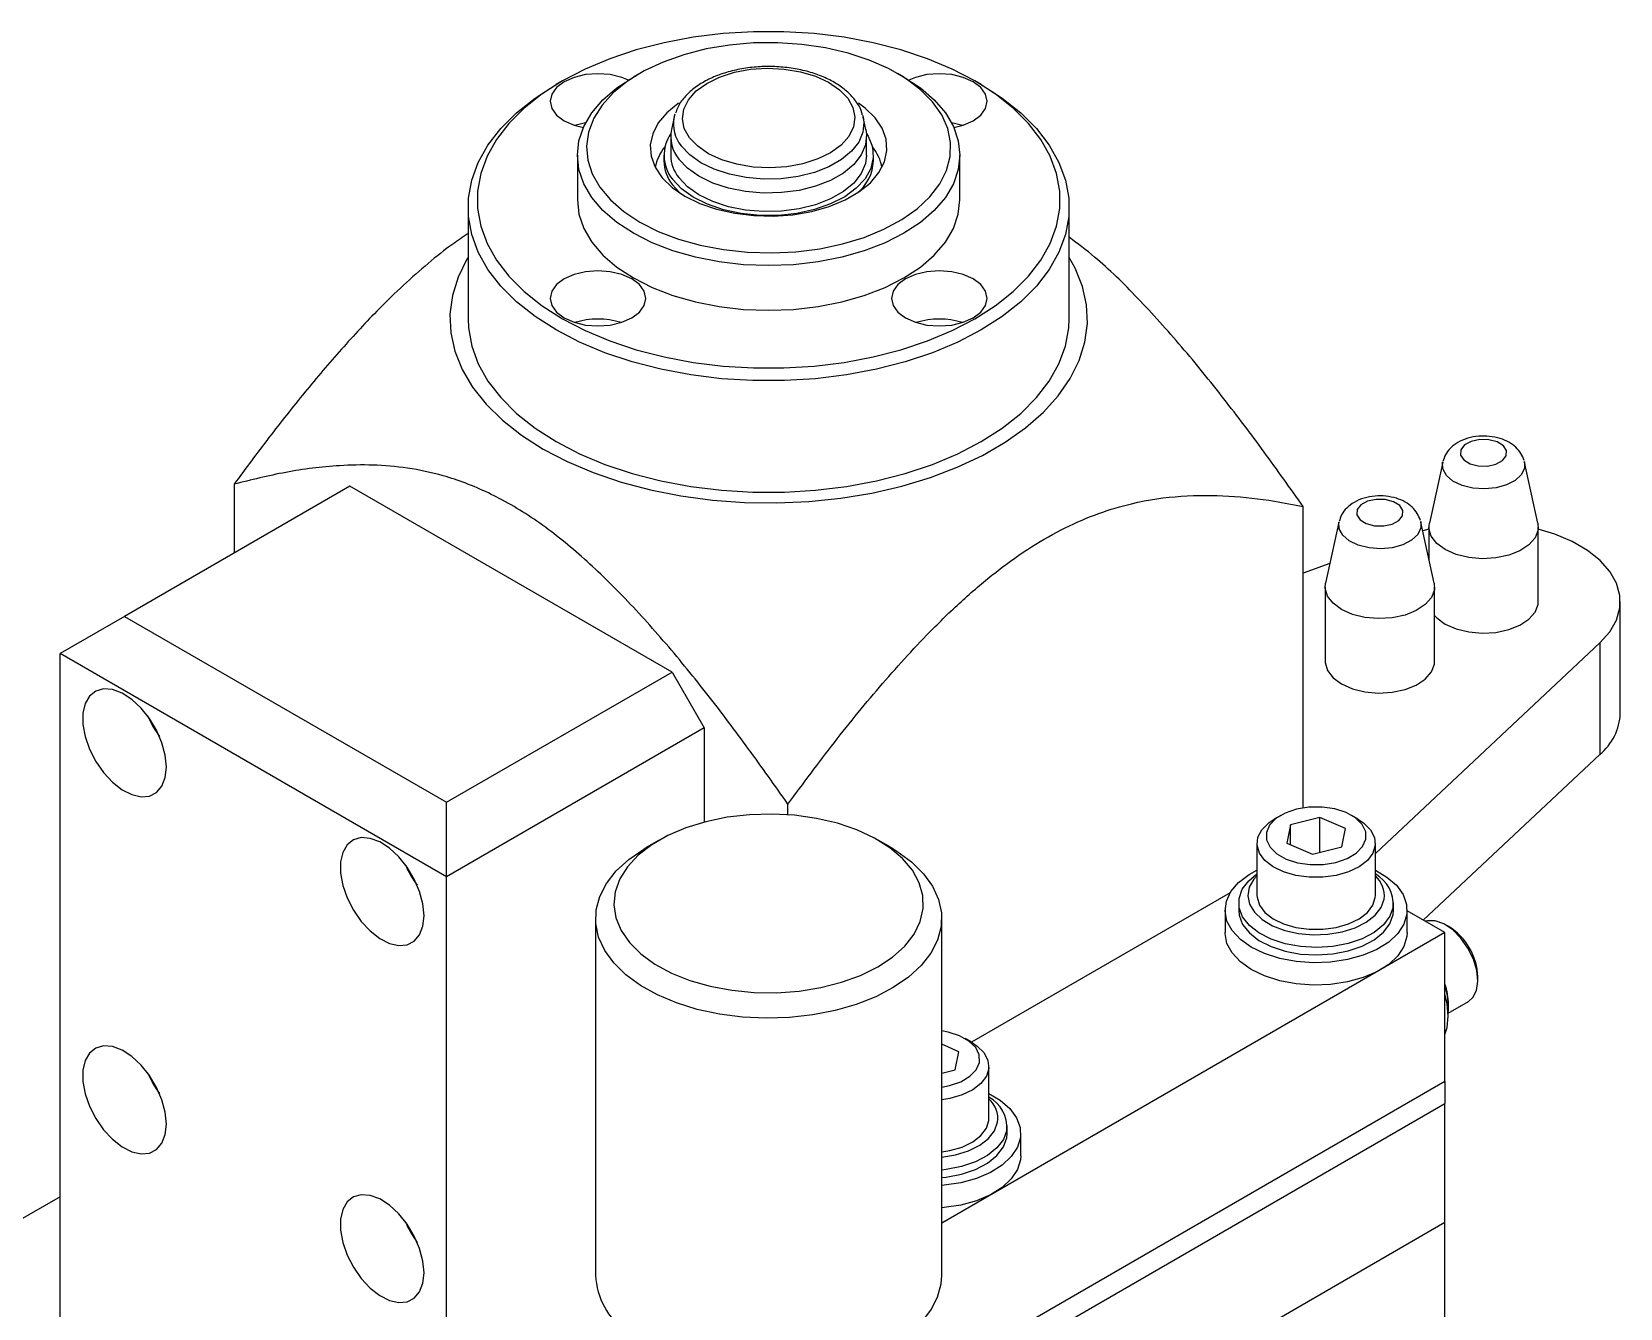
# Model space of a CAD drawing. Extents: x -13768 to 18086, y -10615 to 1188.
# Drawn here: x 162.6 to 246.3, y -1322.3 to -1255.1 of the extents above; entities that cross this region are included whole.
import ezdxf

# ---------------------------------------------------------------- set-up
doc = ezdxf.new("R2010")
doc.units = 0
doc.header["$LTSCALE"] = 7.5
doc.header["$MEASUREMENT"] = 0
doc.layers.add('FI', color=1, linetype='CONTINUOUS')

msp = doc.modelspace()

# ---------------------------------------------------------------- linework, layer by layer
at = {"layer": 'FI'}
for p, q in [((190.58743, -1257.68001), (190.24797, -1257.87604)), ((194.66103, -1257.2873), (194.32156, -1257.48334)), ((208.57915, -1257.48334), (208.23969, -1257.2873)), ((212.65275, -1257.87604), (212.31328, -1257.68001)), ((196.47116, -1259.6004), (196.33061, -1260.24618)), ((206.40186, -1259.49026), (206.42956, -1259.6004)), ((206.57011, -1260.24618), (206.42956, -1259.6004)), ((195.98582, -1261.14677), (195.97295, -1261.16338)), ((196.29036, -1260.61752), (196.29036, -1261.59737)), ((206.61036, -1261.59737), (206.61036, -1260.61752)), ((206.92776, -1261.16338), (206.91489, -1261.14677)), ((191.37036, -1261.59737), (191.37036, -1263.949)), ((195.93036, -1261.59737), (195.93036, -1261.89836)), ((206.97036, -1261.89836), (206.97036, -1261.59737)), ((211.53036, -1263.949), (211.53036, -1261.59737)), ((196.77023, -1263.58802), (196.38452, -1263.16415)), ((185.61036, -1264.34094), (185.61036, -1270.22004)), ((217.29036, -1270.22004), (217.29036, -1264.34094)), ((236.96845, -1277.76983), (236.26747, -1280.99062)), ((241.26957, -1277.72214), (241.28156, -1277.76983)), ((241.98254, -1280.99062), (241.28156, -1277.76983)), ((173.27922, -1278.93224), (173.27922, -1282.56508)), ((179.38863, -1279.0382), (167.50923, -1285.89603)), ((196.35919, -1288.8351), (179.38863, -1279.0382)), ((229.62149, -1295.98625), (229.62149, -1280.10787)), ((231.50393, -1280.92443), (230.80295, -1284.14522)), ((235.80505, -1280.87674), (235.81704, -1280.92443)), ((236.51802, -1284.14522), (235.81704, -1280.92443)), ((236.24501, -1281.30781), (235.91955, -1281.39545)), ((236.24501, -1281.19788), (236.24501, -1282.89081)), ((242.00501, -1285.11728), (242.00501, -1281.19788)), ((231.02697, -1283.1159), (229.62149, -1283.61593)), ((230.78049, -1284.35248), (230.78049, -1288.27188)), ((236.54049, -1288.27188), (236.54049, -1284.35248)), ((246.32501, -1290.99637), (246.32501, -1285.11728)), ((167.50923, -1285.89603), (164.11512, -1287.85572)), ((167.50923, -1285.89603), (184.47979, -1295.69293)), ((233.42031, -1298.38356), (245.25452, -1287.29795)), ((245.25452, -1287.29795), (245.25452, -1293.17704)), ((184.47979, -1299.612), (164.11512, -1287.85572)), ((164.11512, -1351.74188), (164.11512, -1287.85572)), ((184.47979, -1295.69293), (196.35919, -1288.8351)), ((196.35919, -1288.8351), (198.05624, -1291.77448)), ((198.05624, -1291.77448), (184.47979, -1299.612)), ((198.05624, -1291.77448), (198.05624, -1296.73619)), ((235.94735, -1301.89546), (245.25452, -1293.17704)), ((184.47979, -1299.612), (184.47979, -1295.69293)), ((202.46859, -1296.34617), (202.46859, -1295.7829)), ((228.43325, -1296.38156), (228.09378, -1296.57759)), ((230.49754, -1296.4959), (228.95406, -1296.87887)), ((231.84379, -1297.07607), (230.49754, -1296.4959)), ((230.49754, -1298.32431), (230.49754, -1296.4959)), ((232.50685, -1296.57759), (232.16738, -1296.38156)), ((227.80013, -1296.77352), (228.09378, -1296.57759)), ((228.95406, -1296.87887), (228.75684, -1297.84201)), ((228.95406, -1297.927), (228.95406, -1296.87887)), ((231.64656, -1298.03921), (231.84379, -1297.07607)), ((195.67943, -1297.68961), (195.00049, -1298.08168)), ((207.90022, -1298.08168), (207.22129, -1297.68961)), ((227.18031, -1297.85098), (227.18031, -1300.59456)), ((228.75684, -1297.84201), (230.10309, -1298.42218)), ((230.10309, -1298.42218), (231.64656, -1298.03921)), ((233.42031, -1300.59456), (233.42031, -1297.85098)), ((184.47979, -1363.49816), (184.47979, -1299.612)), ((225.76598, -1300.46937), (212.14247, -1308.33405)), ((225.50031, -1301.37844), (225.50031, -1302.55426)), ((226.22031, -1300.9865), (226.22031, -1301.37844)), ((234.3609, -1301.60793), (234.38031, -1301.37844)), ((234.38031, -1301.37844), (234.38031, -1300.9865)), ((235.10031, -1302.55426), (235.10031, -1301.37844)), ((237.08854, -1302.55426), (235.10031, -1301.40648)), ((192.33036, -1301.8039), (192.33036, -1320.61699)), ((210.57036, -1320.61699), (210.57036, -1301.8039)), ((237.29243, -1302.24259), (237.12276, -1302.1446)), ((237.08854, -1302.55426), (210.57036, -1317.86288)), ((237.08854, -1310.39305), (237.08854, -1302.55426)), ((238.81954, -1305.08383), (238.81954, -1304.8879)), ((237.25431, -1306.79924), (238.32238, -1306.18266)), ((237.27521, -1306.4652), (237.27521, -1306.34763)), ((212.14217, -1308.33387), (211.8027, -1308.13783)), ((211.47911, -1308.83235), (210.57036, -1308.44072)), ((211.28189, -1309.79549), (211.47911, -1308.83235)), ((210.57036, -1309.97203), (211.28189, -1309.79549)), ((213.05564, -1312.35084), (213.05564, -1309.60726)), ((209.93564, -1326.06809), (237.08854, -1310.39305)), ((237.08854, -1310.39305), (237.08854, -1311.56887)), ((209.93564, -1327.2439), (237.08854, -1311.56887)), ((237.08854, -1317.8399), (237.08854, -1311.56887)), ((213.99623, -1313.36421), (214.01564, -1313.13472)), ((214.01564, -1313.13472), (214.01564, -1312.74278)), ((214.73564, -1314.31054), (214.73564, -1313.13472)), ((164.11512, -1316.47305), (154.28191, -1322.14964)), ((237.08854, -1317.8399), (209.93564, -1333.51494)), ((237.08854, -1346.84343), (237.08854, -1317.8399))]:
    msp.add_line(p, q, dxfattribs=at)
at = {"layer": 'FI', "flags": 128}
for points in [[(190.5892, -1270.21902), (191.784, -1270.84006), (193.0847, -1271.38561), (194.47706, -1271.84968), (195.94583, -1272.22719), (197.4749, -1272.514), (199.04752, -1272.70697), (200.64648, -1272.80399), (202.25424, -1272.80399), (203.85319, -1272.70697), (205.42582, -1272.514), (206.95489, -1272.22719), (208.42365, -1271.84968), (209.81601, -1271.38561), (211.11672, -1270.84006), (212.31152, -1270.21902), (213.38732, -1269.52927), (214.33234, -1268.77839), (215.13622, -1267.9746), (215.79015, -1267.1267), (216.28698, -1266.24399), (216.62125, -1265.33613), (216.78931, -1264.41307), (216.78931, -1263.48493), (216.62125, -1262.56188), (216.28698, -1261.65402), (215.79015, -1260.7713), (215.13622, -1259.92341), (214.33234, -1259.11961), (213.38732, -1258.36873), (212.31152, -1257.67899), (211.11672, -1257.05794), (209.81601, -1256.51239), (208.42365, -1256.04832), (206.95489, -1255.67082), (205.42582, -1255.384), (203.85319, -1255.19103), (202.25424, -1255.09402), (200.64648, -1255.09402), (199.04752, -1255.19103), (197.4749, -1255.384), (195.94583, -1255.67082), (194.47706, -1256.04832), (193.0847, -1256.51239), (191.784, -1257.05794), (190.5892, -1257.67899), (189.5134, -1258.36873), (188.56838, -1259.11961), (187.7645, -1259.92341), (187.11056, -1260.7713), (186.61374, -1261.65402), (186.27946, -1262.56188), (186.11141, -1263.48493), (186.11141, -1264.41307), (186.27946, -1265.33613), (186.61374, -1266.24399), (187.11056, -1267.1267), (187.7645, -1267.9746), (188.56838, -1268.77839), (189.5134, -1269.52927), (190.5892, -1270.21902)], [(194.66213, -1265.12419), (195.62748, -1265.61154), (196.69674, -1266.02027), (197.85083, -1266.34307), (199.06915, -1266.5742), (200.32996, -1266.70952), (201.61077, -1266.74661), (202.88872, -1266.68483), (204.14099, -1266.52527), (205.34526, -1266.27077), (206.48001, -1265.92588), (207.52502, -1265.49676), (208.46162, -1264.99105), (209.27311, -1264.41779), (209.94499, -1263.78721), (210.46529, -1263.11056), (210.82472, -1262.3999), (211.01687, -1261.66794), (211.0383, -1260.92771), (210.88863, -1260.19245), (210.57053, -1259.47526), (210.08969, -1258.78895), (209.45468, -1258.14575), (208.67683, -1257.55716), (207.77002, -1257.03367), (206.75044, -1256.58463), (205.63628, -1256.21805), (204.44742, -1255.94046), (203.20508, -1255.75683), (201.93142, -1255.67043), (200.64918, -1255.6828), (199.38124, -1255.79372), (198.15022, -1256.00121), (196.97809, -1256.30158), (195.88577, -1256.68945), (194.89275, -1257.15791), (194.01675, -1257.6986), (193.2734, -1258.30187), (192.67598, -1258.95695), (192.23513, -1259.65216), (191.95872, -1260.37508), (191.8517, -1261.11282), (191.91596, -1261.85222), (192.15036, -1262.58007), (192.55073, -1263.28339), (193.10991, -1263.94963), (193.81792, -1264.5669), (194.66213, -1265.12419)], [(197.27872, -1260.68003), (197.00662, -1260.19018), (196.90528, -1259.67909), (196.97862, -1259.16642), (197.2238, -1258.67185), (197.6314, -1258.2144), (198.18577, -1257.81164), (198.86559, -1257.47906), (199.64474, -1257.22943), (200.49328, -1257.07235), (201.3786, -1257.01386), (202.26668, -1257.05619), (203.12339, -1257.19773), (203.9158, -1257.43303), (204.61347, -1257.75306), (205.18958, -1258.14551), (205.622, -1258.59531), (205.8941, -1259.08516), (205.99543, -1259.59625), (205.9221, -1260.10892), (205.67692, -1260.60349), (205.26931, -1261.06094), (204.71495, -1261.4637), (204.03513, -1261.79628), (203.25598, -1262.04591), (202.40743, -1262.20299), (201.52211, -1262.26149), (200.63403, -1262.21915), (199.77733, -1262.07761), (198.98491, -1261.84231), (198.28724, -1261.52228), (197.71113, -1261.12983), (197.27872, -1260.68003)], [(190.24979, -1270.8069), (189.14037, -1270.0956), (188.16582, -1269.32125), (187.33681, -1268.49234), (186.66244, -1267.61794), (186.15009, -1266.70765), (185.80537, -1265.77142), (185.63207, -1264.81952), (185.63207, -1263.86237), (185.80537, -1262.91047), (186.15009, -1261.97424), (186.66244, -1261.06394), (187.33681, -1260.18955), (188.16582, -1259.36064), (189.14037, -1258.58629), (190.24797, -1257.87604)], [(194.06499, -1257.63704), (193.71596, -1257.49678), (193.10818, -1257.35145), (192.45596, -1257.30188), (191.80374, -1257.35145), (191.19596, -1257.49678), (190.67405, -1257.72797), (190.27358, -1258.02927), (190.02183, -1258.38013), (189.93596, -1258.75665), (190.02183, -1259.13317), (190.27358, -1259.48403), (190.67405, -1259.78532), (191.19596, -1260.01651), (191.69041, -1260.14266)], [(212.65275, -1257.87604), (213.76035, -1258.58629), (214.7349, -1259.36064), (215.5639, -1260.18955), (216.23827, -1261.06394), (216.75062, -1261.97424), (217.09534, -1262.91047), (217.26865, -1263.86237), (217.26865, -1264.81952), (217.09534, -1265.77142), (216.75062, -1266.70765), (216.23827, -1267.61794), (215.5639, -1268.49234), (214.7349, -1269.32125), (213.76035, -1270.0956), (212.65093, -1270.8069), (211.41879, -1271.44735), (210.07744, -1272.00995), (208.64157, -1272.48852), (207.12691, -1272.87782), (205.55005, -1273.1736), (203.92828, -1273.3726), (202.27936, -1273.47265), (200.62136, -1273.47265), (198.97244, -1273.3726), (197.35066, -1273.1736), (195.77381, -1272.87782), (194.25915, -1272.48852), (192.82328, -1272.00995), (191.48192, -1271.44735), (190.24979, -1270.8069)], [(194.32272, -1265.71206), (193.45336, -1265.13979), (192.72082, -1264.5069), (192.13765, -1263.82422), (191.71382, -1263.10345), (191.45659, -1262.35691), (191.37036, -1261.59737), (191.45659, -1260.83783), (191.71382, -1260.09128), (192.13765, -1259.37051), (192.72082, -1258.68784), (193.45336, -1258.05495), (194.32156, -1257.48334)], [(208.57915, -1257.48334), (209.44736, -1258.05495), (210.17989, -1258.68784), (210.76306, -1259.37051), (211.18689, -1260.09128), (211.44412, -1260.83783), (211.53036, -1261.59737), (211.44412, -1262.35691), (211.18689, -1263.10345), (210.76306, -1263.82422), (210.17989, -1264.5069), (209.44736, -1265.13979), (208.57799, -1265.71206), (207.58667, -1266.21394), (206.49036, -1266.63682), (205.30781, -1266.97348), (204.05925, -1267.21815), (202.76606, -1267.36664), (201.45036, -1267.41643), (200.13465, -1267.36664), (198.84146, -1267.21815), (197.59291, -1266.97348), (196.41036, -1266.63682), (195.31404, -1266.21394), (194.32272, -1265.71206)], [(212.22666, -1259.78532), (212.62714, -1259.48403), (212.87889, -1259.13317), (212.96476, -1258.75665), (212.87889, -1258.38013), (212.62714, -1258.02927), (212.22666, -1257.72797), (211.70475, -1257.49678), (211.09698, -1257.35145), (210.44476, -1257.30188), (209.79253, -1257.35145), (209.18476, -1257.49678), (208.83572, -1257.63704)], [(196.72894, -1258.85013), (196.68871, -1258.87728), (196.08986, -1259.36148), (195.63723, -1259.89597), (195.34316, -1260.46618), (195.21569, -1261.05656), (195.25828, -1261.651), (195.46977, -1262.23329), (195.8444, -1262.78753), (196.37194, -1263.29862), (197.03801, -1263.75262)], [(197.03801, -1263.75262), (197.82444, -1264.13713), (198.70977, -1264.44168), (199.66986, -1264.65795), (200.67852, -1264.78004), (201.70823, -1264.80462), (202.7309, -1264.73103), (203.71865, -1264.56127), (204.64452, -1264.29998), (205.48326, -1263.95427), (206.212, -1263.53357), (206.81085, -1263.04938), (207.26349, -1262.51488), (207.55755, -1261.94467), (207.68503, -1261.35429), (207.64244, -1260.75985), (207.43094, -1260.17757), (207.05632, -1259.62332), (206.52877, -1259.11223), (206.1861, -1258.85974)], [(196.47116, -1259.6004), (196.48534, -1259.54033), (196.52174, -1259.41616)], [(206.42956, -1259.6004), (206.46491, -1259.84892), (206.41538, -1260.38276), (206.19677, -1260.90226), (205.81652, -1261.38973), (205.28759, -1261.82856), (204.62799, -1262.20381), (203.86018, -1262.5027), (203.0103, -1262.71506), (202.10731, -1262.83365), (201.18194, -1262.85443), (200.26571, -1262.7767), (199.38982, -1262.6031), (198.5841, -1262.33955), (197.87599, -1261.99502), (197.2896, -1261.58124), (196.8449, -1261.11231)], [(191.80969, -1259.89815), (191.80374, -1259.89906), (191.23874, -1260.03045)], [(206.60254, -1260.45361), (206.69234, -1260.59882), (206.91696, -1261.1552), (206.96587, -1261.7258), (206.83751, -1262.29226), (206.536, -1262.8364), (206.07104, -1263.34071), (205.45756, -1263.78899), (204.71529, -1264.16682), (203.86808, -1264.46208), (202.94316, -1264.66525), (201.97027, -1264.76983), (200.98066, -1264.77244), (200.00615, -1264.673), (199.07805, -1264.4747), (198.22621, -1264.18393), (197.47799, -1263.81002), (196.85745, -1263.365), (196.38452, -1262.86316)], [(206.57011, -1260.24618), (206.60646, -1260.50171), (206.55552, -1261.05062), (206.33074, -1261.58479), (205.93976, -1262.08601), (205.39591, -1262.53723), (204.71769, -1262.92307), (203.9282, -1263.2304), (203.05434, -1263.44875), (202.12585, -1263.57069), (201.17436, -1263.59206), (200.23227, -1263.51214), (199.33166, -1263.33364), (198.5032, -1263.06265), (197.7751, -1262.70839), (197.17216, -1262.28293), (196.7149, -1261.80076)], [(211.66197, -1260.03045), (211.09698, -1259.89906), (211.09102, -1259.89815)], [(211.2103, -1260.14266), (211.70476, -1260.01651), (212.22666, -1259.78532)], [(206.61036, -1261.59737), (206.55552, -1262.03047), (206.33074, -1262.56464), (205.93976, -1263.06586), (205.39591, -1263.51708), (204.71769, -1263.90292), (203.9282, -1264.21025), (203.05434, -1264.4286), (202.12585, -1264.55054), (201.17436, -1264.57191), (200.23227, -1264.49198), (199.33166, -1264.31349), (198.5032, -1264.0425), (197.7751, -1263.68824), (197.17216, -1263.26278), (196.7149, -1262.78061)], [(191.37036, -1263.949), (191.45659, -1264.70854), (191.71382, -1265.45509), (192.13765, -1266.17586), (192.72082, -1266.85853), (193.45336, -1267.49142), (194.32272, -1268.0637)], [(194.32272, -1268.0637), (195.31404, -1268.56557), (196.41036, -1268.98846), (197.59291, -1269.32511), (198.84146, -1269.56978), (200.13465, -1269.71828), (201.45036, -1269.76806), (202.76606, -1269.71828), (204.05925, -1269.56978), (205.30781, -1269.32511), (206.49036, -1268.98846), (207.58667, -1268.56557), (208.57799, -1268.0637), (209.44736, -1267.49142), (210.17989, -1266.85853), (210.76306, -1266.17586), (211.18689, -1265.45509), (211.44412, -1264.70854), (211.53036, -1263.949)], [(185.61036, -1266.98855), (185.55337, -1267.0832), (185.08521, -1268.02773), (184.78497, -1268.99475), (184.65575, -1269.97435), (184.69886, -1270.95647), (184.91386, -1271.93103), (185.29856, -1272.88804), (185.84899, -1273.81767), (186.55951, -1274.71038), (187.42283, -1275.55701), (188.43009, -1276.34889), (189.57096, -1277.07787)], [(189.57096, -1277.07787), (190.83373, -1277.73648), (192.20544, -1278.31796), (193.67201, -1278.81634), (195.2184, -1279.22652), (196.82874, -1279.54427), (198.4865, -1279.76635), (200.17468, -1279.89047), (201.87595, -1279.91536), (203.57285, -1279.84076), (205.24796, -1279.66744), (206.88412, -1279.39717), (208.46451, -1279.03274), (209.97293, -1278.57788), (211.39389, -1278.03725), (212.71282, -1277.41641), (213.91619, -1276.72172), (214.99163, -1275.96032), (215.92813, -1275.14001), (216.71606, -1274.26922), (217.34735, -1273.35688), (217.81551, -1272.41235), (218.11574, -1271.44532), (218.24497, -1270.46573), (218.20185, -1269.48361), (217.98685, -1268.50904), (217.60216, -1267.55204), (217.29036, -1266.98855)], [(190.67405, -1268.11268), (190.27358, -1268.41398), (190.02183, -1268.76484), (189.93596, -1269.14136), (190.02183, -1269.51788), (190.27358, -1269.86874), (190.67405, -1270.17003), (191.19596, -1270.40122), (191.80374, -1270.54655), (192.45596, -1270.59612), (193.10818, -1270.54655), (193.71596, -1270.40122), (194.23787, -1270.17003), (194.63834, -1269.86874), (194.89009, -1269.51788), (194.97596, -1269.14136), (194.89009, -1268.76484), (194.63834, -1268.41398), (194.23787, -1268.11268), (193.71596, -1267.8815), (193.10818, -1267.73616), (192.45596, -1267.68659), (191.80373, -1267.73616), (191.19596, -1267.8815), (190.67405, -1268.11268)], [(208.66285, -1270.17003), (209.18476, -1270.40122), (209.79253, -1270.54655), (210.44476, -1270.59612), (211.09698, -1270.54655), (211.70475, -1270.40122), (212.22666, -1270.17003), (212.62714, -1269.86874), (212.87889, -1269.51788), (212.96476, -1269.14136), (212.87889, -1268.76484), (212.62714, -1268.41398), (212.22666, -1268.11268), (211.70476, -1267.8815), (211.09698, -1267.73616), (210.44476, -1267.68659), (209.79253, -1267.73616), (209.18476, -1267.8815), (208.66285, -1268.11268), (208.26237, -1268.41398), (208.01062, -1268.76484), (207.92476, -1269.14136), (208.01062, -1269.51788), (208.26237, -1269.86874), (208.66285, -1270.17003)], [(185.61036, -1270.22004), (185.63207, -1270.69861), (185.80537, -1271.65051), (186.15009, -1272.58674), (186.66244, -1273.49704), (187.33681, -1274.37143), (188.16582, -1275.20035), (189.14037, -1275.97469), (190.24979, -1276.68599)], [(190.24979, -1276.68599), (191.48192, -1277.32644), (192.82328, -1277.88904), (194.25915, -1278.36761), (195.77381, -1278.75692), (197.35066, -1279.05269), (198.97244, -1279.25169), (200.62136, -1279.35174), (202.27936, -1279.35174), (203.92828, -1279.25169), (205.55005, -1279.05269), (207.12691, -1278.75692), (208.64157, -1278.36761), (210.07744, -1277.88904), (211.41879, -1277.32644), (212.65093, -1276.68599), (213.76035, -1275.97469), (214.7349, -1275.20035), (215.5639, -1274.37143), (216.23827, -1273.49704), (216.75062, -1272.58674), (217.09534, -1271.65051), (217.26865, -1270.69861), (217.29036, -1270.22004)], [(240.33674, -1277.16316), (240.16806, -1276.90425), (239.84058, -1276.70231), (239.40416, -1276.58808), (238.92524, -1276.57897), (238.47673, -1276.67635), (238.12692, -1276.8654), (237.92906, -1277.11734), (237.91327, -1277.39381), (238.08195, -1277.65273), (238.40944, -1277.85467), (238.84586, -1277.9689), (239.32478, -1277.97801), (239.77328, -1277.88063), (240.12309, -1277.69158), (240.32096, -1277.43964), (240.33674, -1277.16316)], [(241.28156, -1277.76983), (241.28231, -1278.07921), (241.12027, -1278.42387), (240.7966, -1278.72823), (240.33749, -1278.96761), (239.78017, -1279.12263), (239.16976, -1279.18072), (238.55573, -1279.13719), (237.98782, -1278.99555), (237.51203, -1278.76728), (237.16692, -1278.47088), (236.98044, -1278.13035), (236.96771, -1277.77329), (236.96845, -1277.76983)], [(234.87222, -1280.31776), (234.70354, -1280.05885), (234.37606, -1279.85691), (233.93964, -1279.74268), (233.46072, -1279.73357), (233.01221, -1279.83095), (232.6624, -1280.02), (232.46454, -1280.27194), (232.44875, -1280.54841), (232.61743, -1280.80733), (232.94492, -1281.00927), (233.38134, -1281.1235), (233.86026, -1281.13261), (234.30876, -1281.03523), (234.65857, -1280.84618), (234.85643, -1280.59424), (234.87222, -1280.31776)], [(235.81704, -1280.92443), (235.81779, -1281.23381), (235.65575, -1281.57847), (235.33208, -1281.88283), (234.87297, -1282.12221), (234.31565, -1282.27723), (233.70524, -1282.33532), (233.09121, -1282.29179), (232.5233, -1282.15015), (232.04751, -1281.92188), (231.7024, -1281.62548), (231.51592, -1281.28495), (231.50319, -1280.92789), (231.50393, -1280.92443)], [(241.98254, -1280.99062), (241.99388, -1281.3439), (241.84085, -1281.75118), (241.51717, -1282.1237), (241.04318, -1282.43804), (240.44867, -1282.67447), (239.77099, -1282.81811), (239.05272, -1282.85995), (238.33899, -1282.79735), (237.67464, -1282.63426), (237.10143, -1282.38091), (236.65537, -1282.05323), (236.36449, -1281.6718), (236.24706, -1281.26059), (236.26747, -1280.99062)], [(245.25452, -1287.29795), (245.7708, -1286.71642), (246.12282, -1286.09537), (246.30188, -1285.45015), (246.30356, -1284.79669), (246.12781, -1284.15116), (245.77898, -1283.52951), (245.26569, -1282.9471), (244.60062, -1282.41833), (243.80022, -1281.95627), (242.88427, -1281.57234), (242.00501, -1281.30781)], [(236.51802, -1284.14522), (236.52936, -1284.4985), (236.37633, -1284.90578), (236.05265, -1285.2783), (235.57866, -1285.59265), (234.98415, -1285.82907), (234.30647, -1285.97271), (233.5882, -1286.01455), (232.87446, -1285.95195), (232.21012, -1285.78886), (231.63691, -1285.53551), (231.19085, -1285.20783), (230.89997, -1284.8264), (230.78253, -1284.4152), (230.80295, -1284.14522)], [(236.54048, -1285.85083), (236.65537, -1285.97262), (237.10143, -1286.3003), (237.67464, -1286.55365), (238.33899, -1286.71675), (239.05272, -1286.77934), (239.77099, -1286.7375), (240.44867, -1286.59386), (241.04318, -1286.35744), (241.51717, -1286.04309), (241.84085, -1285.67057), (241.99388, -1285.26329), (242.00501, -1285.11728)], [(230.78049, -1288.27188), (230.78253, -1288.33459), (230.89997, -1288.7458), (231.19085, -1289.12722), (231.63691, -1289.4549), (232.21012, -1289.70825), (232.87446, -1289.87135), (233.5882, -1289.93394), (234.30647, -1289.89211), (234.98415, -1289.74846), (235.57866, -1289.51204), (236.05265, -1289.19769), (236.37633, -1288.82518), (236.52936, -1288.41789), (236.54049, -1288.27188)], [(169.71541, -1293.83228), (169.65594, -1293.21043), (169.48074, -1292.55345), (169.19926, -1291.89675), (168.82667, -1291.27573), (168.38305, -1290.72388), (167.89233, -1290.27094), (167.38095, -1289.94133), (166.87649, -1289.75283), (166.40615, -1289.7156), (165.99526, -1289.83163), (165.666, -1290.09467), (165.43611, -1290.49056), (165.31798, -1290.99794), (165.31798, -1291.58946), (165.43611, -1292.23323), (165.666, -1292.89454), (165.99526, -1293.53775), (166.40615, -1294.12818), (166.87649, -1294.63399), (167.38095, -1295.02793), (167.89233, -1295.28874), (168.38305, -1295.40238), (168.82667, -1295.36272), (169.19926, -1295.17188), (169.48074, -1294.84017), (169.65594, -1294.38547), (169.71541, -1293.83228)], [(194.7133, -1303.6779), (195.45545, -1304.21585), (196.32538, -1304.68569), (197.30453, -1305.0774), (198.37205, -1305.38263), (199.50518, -1305.59488), (200.67976, -1305.70963), (201.87077, -1305.72443), (203.05282, -1305.63896), (204.20071, -1305.45504), (205.28998, -1305.1766), (206.29742, -1304.80957), (207.20156, -1304.36177), (207.98312, -1303.84275), (208.62544, -1303.26357), (209.11483, -1302.63657), (209.44088, -1301.97511), (209.59662, -1301.2933), (209.57873, -1300.60567), (209.3876, -1299.92686), (209.02731, -1299.27136), (208.50552, -1298.65312), (207.83337, -1298.08533), (207.02517, -1297.58009), (206.09816, -1297.14816), (205.07208, -1296.79876), (203.96882, -1296.53932), (202.81188, -1296.37539), (201.62592, -1296.31044), (200.43622, -1296.34587), (199.26813, -1296.48092), (198.14655, -1296.71272), (197.09539, -1297.03632), (196.13705, -1297.44482), (195.29195, -1297.92953), (194.57811, -1298.4801), (194.01073, -1299.0848), (193.60192, -1299.73075), (193.36039, -1300.40418), (193.29128, -1301.09074), (193.39606, -1301.77579), (193.67251, -1302.44472), (194.11473, -1303.0833), (194.7133, -1303.6779)], [(228.18478, -1296.54735), (227.84812, -1296.8945), (227.67857, -1297.28013), (227.68769, -1297.67795), (227.87485, -1298.06085), (228.22731, -1298.40274), (228.72104, -1298.68031), (229.32239, -1298.87466), (229.99039, -1298.97254), (230.67951, -1298.96728), (231.34278, -1298.85923), (231.93502, -1298.65576), (232.41585, -1298.37074), (232.75251, -1298.02358), (232.92206, -1297.63796), (232.91294, -1297.24014), (232.72577, -1296.85724), (232.37332, -1296.51535), (231.87959, -1296.23777), (231.27823, -1296.04342), (230.61024, -1295.94554), (229.92112, -1295.95081), (229.25784, -1296.05885), (228.66561, -1296.26232), (228.18478, -1296.54735)], [(232.50685, -1296.57759), (232.80538, -1296.77731), (233.16677, -1297.13976), (233.37362, -1297.54054), (233.41479, -1297.95807), (233.28806, -1298.36982), (233.00026, -1298.7536), (232.56691, -1299.08871), (232.01136, -1299.35711), (231.36357, -1299.5443), (230.65846, -1299.64021), (229.93404, -1299.63967), (229.22937, -1299.54269), (228.58243, -1299.35451), (228.0281, -1299.08528), (227.59627, -1298.7495), (227.31022, -1298.36529), (227.18536, -1297.95335), (227.22843, -1297.53589), (227.4371, -1297.13542), (227.80013, -1296.77352), (227.80013, -1296.77352)], [(183.29186, -1301.6698), (183.23239, -1301.04795), (183.05719, -1300.39097), (182.77571, -1299.73427), (182.40312, -1299.11324), (181.9595, -1298.5614), (181.46878, -1298.10846), (180.95741, -1297.77885), (180.45294, -1297.59035), (179.9826, -1297.55311), (179.57171, -1297.66915), (179.24245, -1297.93219), (179.01256, -1298.32808), (178.89443, -1298.83546), (178.89443, -1299.42698), (179.01256, -1300.07074), (179.24245, -1300.73206), (179.57171, -1301.37527), (179.9826, -1301.96569), (180.45294, -1302.47151), (180.95741, -1302.86545), (181.46878, -1303.12626), (181.9595, -1303.2399), (182.40312, -1303.20024), (182.77571, -1303.0094), (183.05719, -1302.67769), (183.23239, -1302.22299), (183.29186, -1301.6698)], [(193.9207, -1304.77447), (193.29015, -1304.15492), (192.81162, -1303.49157), (192.494, -1302.79678), (192.34323, -1302.0835), (192.3621, -1301.36501), (192.55027, -1300.65469), (192.90424, -1299.96578), (193.4174, -1299.31112), (194.08019, -1298.70288), (194.88029, -1298.15242), (195.00049, -1298.08168)], [(207.90022, -1298.08168), (208.2092, -1298.2691), (208.98001, -1298.83332), (209.61056, -1299.45288), (210.0891, -1300.11623), (210.40671, -1300.81101), (210.55749, -1301.5243), (210.53861, -1302.24279), (210.35044, -1302.9531), (209.99648, -1303.64201), (209.48332, -1304.29668), (208.82052, -1304.90491), (208.02043, -1305.45538), (207.09795, -1305.93782), (206.07026, -1306.34326), (204.95652, -1306.66414), (203.77746, -1306.89448), (202.55506, -1307.02999), (201.31207, -1307.06816), (200.07166, -1307.00825), (198.85694, -1306.85141), (197.69052, -1306.60053), (196.59414, -1306.2603), (195.58823, -1305.83706), (194.69151, -1305.33869), (193.9207, -1304.77447), (193.9207, -1304.77447)], [(228.38154, -1303.9184), (227.58355, -1303.66286), (226.88374, -1303.32477), (226.30742, -1302.91633), (225.87542, -1302.4523), (225.60334, -1301.94947), (225.50102, -1301.42599), (225.57216, -1300.9008), (225.81419, -1300.39287), (226.21836, -1299.92056), (226.77006, -1299.50094), (227.18031, -1299.27268)], [(234.3609, -1301.21599), (234.18951, -1301.69835), (233.84815, -1302.14959), (233.35173, -1302.55001), (232.72195, -1302.88209), (231.98633, -1303.13132), (231.17702, -1303.28681), (230.3294, -1303.34177), (229.48051, -1303.2938), (228.66744, -1303.14498), (227.92574, -1302.90182), (227.28782, -1302.57496), (226.78156, -1302.17868), (226.42909, -1301.73029), (226.24581, -1301.24939), (226.23973, -1300.757), (226.41111, -1300.27465), (226.75248, -1299.8234), (227.18031, -1299.46877)], [(227.18031, -1299.55775), (227.017, -1299.74224), (226.77637, -1300.16962), (226.70052, -1300.61688), (226.79299, -1301.06309), (227.04946, -1301.48739), (227.45794, -1301.86995), (227.99932, -1302.19287), (228.6483, -1302.44105), (229.37452, -1302.6029), (230.14403, -1302.67083), (230.92085, -1302.64169), (231.66865, -1302.51682), (232.35247, -1302.30207), (232.94034, -1302.00747), (233.40475, -1301.64681), (233.72401, -1301.23695), (233.88318, -1300.79705), (233.88318, -1300.79705)], [(233.42031, -1299.27268), (234.0219, -1299.62841), (234.52835, -1300.06662), (234.88199, -1300.55225), (235.07005, -1301.06774), (235.0857, -1301.59446), (234.92841, -1302.11337), (234.60384, -1302.60572), (234.12373, -1303.05372), (233.50544, -1303.44116), (232.7713, -1303.75405), (231.94785, -1303.98108), (231.06486, -1304.11404), (230.15423, -1304.14814), (229.24889, -1304.08213), (228.38154, -1303.9184)], [(227.18031, -1300.59456), (227.18536, -1300.69693), (227.31022, -1301.10887), (227.59627, -1301.49308), (228.0281, -1301.82886), (228.58243, -1302.09809), (229.22937, -1302.28627), (229.93404, -1302.38324), (230.65846, -1302.38379), (231.36357, -1302.28788), (232.01136, -1302.10068), (232.56691, -1301.83229), (233.00026, -1301.49717), (233.28806, -1301.11339), (233.41479, -1300.70164), (233.42031, -1300.59456)], [(226.22031, -1301.37844), (226.24581, -1301.64133), (226.42909, -1302.12223), (226.78156, -1302.57062), (227.28782, -1302.9669), (227.92574, -1303.29377), (228.66744, -1303.53692), (229.48051, -1303.68574), (230.3294, -1303.73371), (231.17702, -1303.67875), (231.98633, -1303.52326), (232.72195, -1303.27403), (233.35173, -1302.94195), (233.84815, -1302.54153), (234.18951, -1302.09029), (234.3609, -1301.60793)], [(238.32238, -1306.18266), (238.55757, -1305.97861), (238.74874, -1305.60308), (238.8193, -1305.11638), (238.76401, -1304.5546), (238.58698, -1303.95942), (238.30134, -1303.37497), (237.92826, -1302.8446), (237.49542, -1302.40764), (237.03492, -1302.09651), (236.58092, -1301.93427), (236.16708, -1301.93296), (236.06236, -1301.96186)], [(228.38154, -1305.09422), (227.58355, -1304.83869), (226.88374, -1304.50059), (226.30742, -1304.09215), (225.87542, -1303.62812), (225.60334, -1303.12529), (225.50102, -1302.60181), (225.50031, -1302.55426)], [(235.10031, -1302.55426), (235.0857, -1302.77028), (234.92841, -1303.2892), (234.60384, -1303.78154), (234.12373, -1304.22954), (233.50544, -1304.61698), (232.7713, -1304.92987), (231.94785, -1305.1569), (231.06486, -1305.28987), (230.15423, -1305.32396), (229.24889, -1305.25795), (228.38154, -1305.09422)], [(237.25824, -1306.96484), (237.19873, -1306.29857), (237.08854, -1305.81154)], [(237.08854, -1307.9222), (237.19873, -1307.5624), (237.25824, -1306.96484)], [(210.57036, -1310.69465), (210.97811, -1310.61551), (211.57034, -1310.41204), (212.05117, -1310.12701), (212.38784, -1309.77986), (212.55738, -1309.39423), (212.54826, -1308.99641), (212.3611, -1308.61351), (212.00864, -1308.27162), (211.51491, -1307.99405), (210.91356, -1307.79969), (210.57036, -1307.73598)], [(169.71541, -1312.64538), (169.65594, -1312.02353), (169.48074, -1311.36655), (169.19926, -1310.70984), (168.82667, -1310.08883), (168.38305, -1309.53698), (167.89233, -1309.08404), (167.38095, -1308.75443), (166.87649, -1308.56593), (166.40615, -1308.52869), (165.99526, -1308.64473), (165.666, -1308.90778), (165.43611, -1309.30366), (165.31798, -1309.81104), (165.31798, -1310.40256), (165.43611, -1311.04633), (165.666, -1311.70764), (165.99526, -1312.35085), (166.40615, -1312.94128), (166.87649, -1313.44709), (167.38095, -1313.84103), (167.89233, -1314.10185), (168.38305, -1314.21549), (168.82667, -1314.17582), (169.19926, -1313.98499), (169.48074, -1313.65328), (169.65594, -1313.19857), (169.71541, -1312.64538)], [(212.14217, -1308.33387), (212.4407, -1308.53359), (212.80209, -1308.89603), (213.00895, -1309.29682), (213.05012, -1309.71434), (212.92339, -1310.12609), (212.63559, -1310.50987), (212.20223, -1310.84499), (211.64669, -1311.11338), (210.9989, -1311.30058), (210.57036, -1311.37073)], [(213.05564, -1311.02895), (213.65722, -1311.38468), (214.16368, -1311.8229), (214.51732, -1312.30853), (214.70537, -1312.82402), (214.72103, -1313.35074), (214.56373, -1313.86965), (214.23917, -1314.362), (213.75906, -1314.80999), (213.14076, -1315.19744), (212.40662, -1315.51033), (211.58317, -1315.73736), (210.70018, -1315.87032), (210.57036, -1315.88136)], [(210.57036, -1314.11431), (210.9989, -1314.04416), (211.64669, -1313.85696), (212.20223, -1313.58857), (212.63559, -1313.25345), (212.92339, -1312.86967), (213.05012, -1312.45792), (213.05564, -1312.35084)], [(210.57036, -1314.39652), (211.30398, -1314.2731), (211.9878, -1314.05834), (212.57566, -1313.76375), (213.04008, -1313.40309), (213.35934, -1312.99323), (213.51851, -1312.55333)], [(213.99623, -1312.97227), (213.82484, -1313.45463), (213.48347, -1313.90587), (212.98705, -1314.30628), (212.35727, -1314.63836), (211.62165, -1314.8876), (210.81235, -1315.04309), (210.57036, -1315.06943)], [(210.57036, -1315.46137), (210.81235, -1315.43503), (211.62165, -1315.27954), (212.35727, -1315.0303), (212.98705, -1314.69822), (213.48347, -1314.29781), (213.82484, -1313.84657), (213.99623, -1313.36421)], [(214.73564, -1314.31054), (214.72103, -1314.52656), (214.56373, -1315.04547), (214.23917, -1315.53782), (213.75906, -1315.98581), (213.14076, -1316.37326), (212.40662, -1316.68615), (211.58317, -1316.91318), (210.70018, -1317.04614), (210.57036, -1317.05719)], [(183.29186, -1320.4829), (183.23239, -1319.86105), (183.05719, -1319.20406), (182.77571, -1318.54736), (182.40312, -1317.92635), (181.9595, -1317.37449), (181.46878, -1316.92155), (180.95741, -1316.59195), (180.45294, -1316.40345), (179.9826, -1316.36621), (179.57171, -1316.48224), (179.24245, -1316.74529), (179.01256, -1317.14118), (178.89443, -1317.64856), (178.89443, -1318.24008), (179.01256, -1318.88385), (179.24245, -1319.54516), (179.57171, -1320.18837), (179.9826, -1320.7788), (180.45294, -1321.28461), (180.95741, -1321.67855), (181.46878, -1321.93937), (181.9595, -1322.053), (182.40312, -1322.01333), (182.77571, -1321.82251), (183.05719, -1321.4908), (183.23239, -1321.03609), (183.29186, -1320.4829)], [(193.9207, -1323.58757), (194.69151, -1324.15179), (195.58823, -1324.65016), (196.59414, -1325.0734), (197.69052, -1325.41363), (198.85694, -1325.6645), (200.07166, -1325.82135), (201.31207, -1325.88125), (202.55506, -1325.84309), (203.77746, -1325.70758), (204.95652, -1325.47724), (206.07026, -1325.15636), (207.09795, -1324.75092), (208.02043, -1324.26847), (208.82052, -1323.71801), (209.48332, -1323.10978), (209.99648, -1322.45511), (210.35044, -1321.7662), (210.53861, -1321.05589), (210.57036, -1320.61699)]]:
    msp.add_lwpolyline(points, dxfattribs=at)
at = {"layer": 'FI'}
for centre, radius, start, end in [((198.26471, -1259.95918), 1.82909, 168.6879858, 219.0824816), ((197.95546, -1261.60054), 2.01545, 145.3146269, 218.7901133), ((198.17479, -1260.61508), 1.88072, 168.6879592, 219.082528), ((197.8379, -1262.67071), 2.39793, 141.0533269, 169.850281), ((205.09084, -1262.65791), 2.3681, 9.9643318, 39.1320603), ((197.99597, -1261.87159), 2.06579, 180.7424397, 218.7335182), ((198.21722, -1261.57379), 1.927, 180.700955, 218.7750636), ((204.68683, -1261.81687), 2.28498, 309.1833013, 357.9562876), ((192.45596, -1274.38536), 4.1526, 72.9550656, 107.0449366), ((210.44476, -1274.38536), 4.1526, 72.9550634, 107.0449344), ((173.64243, -1289.01806), 5.35615, 203.1759816, 216.8187256), ((243.34153, -1290.88487), 2.98556, 309.84758, 357.8597162), ((187.21734, -1296.85647), 5.35438, 203.1737116, 216.8209628), ((232.53699, -1301.07108), 1.82965, 355.4570969, 61.1329502), ((232.4729, -1300.61769), 1.42164, 352.7519345, 48.2086052), ((235.56836, -1305.00132), 3.25315, 1.9980343, 57.9965703), ((233.82282, -1306.38097), 3.45256, 0.5532844, 18.9354753), ((233.86659, -1306.45385), 3.40495, 354.2164001, 18.8700157), ((173.63415, -1307.83594), 5.34665, 203.1638128, 216.8308944), ((212.17232, -1312.82735), 1.82966, 355.4571661, 61.1328809), ((212.10823, -1312.37397), 1.42164, 352.7520604, 48.208604), ((187.20907, -1315.67434), 5.3449, 203.1615514, 216.833123), ((196.28185, -1320.4125), 3.95678, 182.9625344, 233.3635883)]:
    msp.add_arc(centre, radius, start, end, dxfattribs=at)
for points, knots in [([(206.38569, -1259.47314), (206.37944, -1259.43812), (206.34085, -1259.222), (206.12746, -1258.84814), (205.75131, -1258.37089), (205.23277, -1257.94366), (204.59933, -1257.57573), (203.86617, -1257.28094), (203.06, -1257.06864), (202.20666, -1256.94445), (201.33157, -1256.91106), (200.46004, -1256.96916), (199.61713, -1257.11751), (198.82667, -1257.35316), (198.112, -1257.67212), (197.49201, -1258.06868), (196.99901, -1258.53781), (196.67314, -1258.98339), (196.58218, -1259.28317), (196.55023, -1259.38847)], [0, 0, 0, 0, 0.01142273, 0.0704969, 0.13096798, 0.19338301, 0.25716051, 0.32142185, 0.38559242, 0.44960418, 0.51351763, 0.57743613, 0.64145267, 0.70567717, 0.77022905, 0.83517977, 0.90038388, 0.9650101, 1, 1, 1, 1]), ([(185.61036, -1265.72639), (185.34194, -1265.90652), (184.63586, -1266.38036), (183.05369, -1267.64588), (181.07673, -1269.48324), (178.92311, -1271.8036), (176.99313, -1274.08528), (175.10988, -1276.46432), (173.88948, -1278.10955), (173.27922, -1278.93224)], [0, 0, 0, 0, 0.05956176, 0.15668037, 0.35583361, 0.5155549, 0.67535693, 0.83766448, 1, 1, 1, 1]), ([(229.62149, -1280.10787), (228.93849, -1279.14619), (227.57263, -1277.22302), (225.44161, -1274.4064), (223.23083, -1271.6664), (220.95996, -1269.15691), (218.97364, -1267.1849), (217.7394, -1266.2592), (217.29036, -1265.92242)], [0, 0, 0, 0, 0.18159657, 0.36315847, 0.54715642, 0.73100354, 0.902135, 1, 1, 1, 1]), ([(241.25984, -1277.68342), (241.21175, -1277.55681), (241.11267, -1277.29593), (240.82929, -1276.96894), (240.45661, -1276.69922), (239.98915, -1276.5017), (239.44536, -1276.39204), (238.86181, -1276.38606), (238.28232, -1276.49192), (237.77278, -1276.70538), (237.37424, -1277.01049), (237.09792, -1277.35684), (237.01891, -1277.62168), (236.98305, -1277.74191)], [0, 0, 0, 0, 0.07726378, 0.15918869, 0.24518271, 0.3388425, 0.43855182, 0.53951548, 0.64259656, 0.75004435, 0.84262797, 0.9285616, 1, 1, 1, 1]), ([(202.46859, -1295.7829), (201.78168, -1294.81374), (200.40657, -1292.87359), (198.27375, -1290.0412), (196.06121, -1287.31926), (193.79424, -1284.80435), (191.46887, -1282.56651), (189.09301, -1280.69928), (186.67545, -1279.31288), (184.43638, -1278.46751), (182.41324, -1278.04663), (180.59359, -1277.89385), (178.43901, -1277.94221), (175.98266, -1278.25766), (174.18054, -1278.70734), (173.27922, -1278.93224)], [0, 0, 0, 0, 0.078546908, 0.157240752, 0.235746025, 0.31403511, 0.388314808, 0.462478634, 0.536845117, 0.611271524, 0.672251344, 0.7334157, 0.794526441, 0.897234497, 1, 1, 1, 1]), ([(202.46859, -1295.7829), (203.27726, -1294.69485), (204.89498, -1292.51824), (207.43561, -1289.4031), (209.74971, -1286.86416), (211.79822, -1284.89973), (213.53493, -1283.44228), (215.30453, -1282.18595), (217.08613, -1281.18694), (218.85259, -1280.43537), (220.91195, -1279.82604), (223.21681, -1279.49826), (225.71579, -1279.51245), (227.83721, -1279.76009), (229.1171, -1280.00956), (229.62149, -1280.10787)], [0, 0, 0, 0, 0.098384929, 0.19681477, 0.294943362, 0.354983672, 0.415135627, 0.475071892, 0.535017151, 0.595194606, 0.655216049, 0.749415397, 0.844002347, 0.938523744, 1, 1, 1, 1]), ([(235.79532, -1280.83803), (235.74723, -1280.71141), (235.64816, -1280.45053), (235.36476, -1280.12354), (234.99209, -1279.85382), (234.52463, -1279.6563), (233.98084, -1279.54664), (233.39729, -1279.54066), (232.8178, -1279.64652), (232.30826, -1279.85998), (231.90972, -1280.16509), (231.63339, -1280.51144), (231.55439, -1280.77629), (231.51853, -1280.89651)], [0, 0, 0, 0, 0.07726393, 0.15918873, 0.24518263, 0.33884237, 0.43855164, 0.53951524, 0.64259679, 0.75004392, 0.84262749, 0.92856164, 1, 1, 1, 1])]:
    msp.add_open_spline(points, degree=3, knots=knots, dxfattribs=at)

doc.saveas('drawing.dxf')
